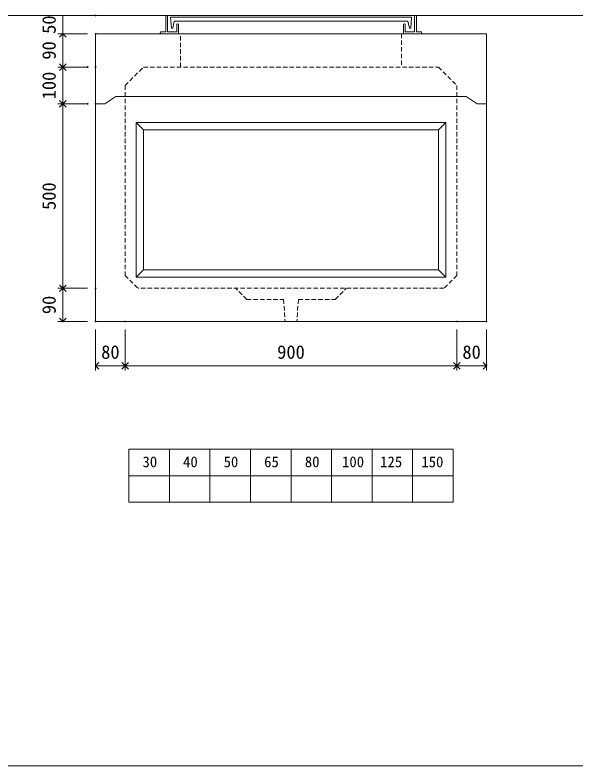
# Model space of a CAD drawing. Units: millimetres, scale not verified. Extents: x -4890 to 18490, y -2324 to 2324.
# Drawn here: x 1846 to 3368, y -1951 to 85 of the extents above; entities that cross this region are included whole.
import ezdxf
from ezdxf.enums import TextEntityAlignment as Align

# ---------------------------------------------------------------- set-up
doc = ezdxf.new("R2010")
doc.units = ezdxf.units.MM
doc.header["$LTSCALE"] = 10
doc.header["$PDMODE"] = 32
doc.header["$PDSIZE"] = 2
doc.linetypes.add('DASHED1', pattern=[1.8, 1.2, -0.6])
doc.layers.add('0-1_Defpoints', color=7, linetype='Continuous')
for name, color, linetype, lineweight in [('0-2_waku', 7, 'Continuous', 18), ('0-3_gaikei', 7, 'Continuous', 18), ('0-4_kakure', 7, 'DASHED1', 5), ('0-5_sunpou', 7, 'Continuous', 5), ('0-9_uchigawa', 6, 'Continuous', 18), ('0-B_futa', 3, 'Continuous', 18), ('0-C_GL', 4, 'Continuous', 18), ('0-E_文字１', 7, 'Continuous', 18)]:
    doc.layers.add(name, color=color, linetype=linetype, lineweight=lineweight)
doc.styles.add('ＭＳ ゴシック', font='')
doc.styles.get('ＭＳ ゴシック').set_extended_font_data('MS Gothic')

# ---------------------------------------------------------------- blocks, each defined once
blk = doc.blocks.new('_Open90')
at = {"layer": '0-5_sunpou'}
blk.add_line((0, 0), (-1, 0), dxfattribs=at)
blk.add_lwpolyline([(-0.5, 0.5), (0, 0), (-0.5, -0.5)], dxfattribs=at)
blk = doc.blocks.new('D86')
at = {"layer": '0-1_Defpoints'}
for p in [(3512.32, 2214.36), (3423, 2124.36), (3512.32, 2124.36)]:
    blk.add_point(p, dxfattribs=at)
at = {"layer": '0-5_sunpou'}
for p, q in [((3490.32, 2214.36), (3410, 2214.36)), ((3423, 2196.36), (3423, 2142.36)), ((3490.32, 2124.36), (3410, 2124.36))]:
    blk.add_line(p, q, dxfattribs=at)
at = {"layer": '0-5_sunpou', "xscale": 18, "yscale": 18}
for p, rotation in [((3423, 2214.36), 90), ((3423, 2124.36), 270)]:
    blk.add_blockref('_Open90', p, dxfattribs=dict(at, rotation=rotation))
at = {"layer": '0-5_sunpou', "style": 'ＭＳ ゴシック'}
blk.add_text('90', height=36.66, rotation=90, dxfattribs=at).set_placement((3415, 2144.36), align=Align.BOTTOM_LEFT)
blk = doc.blocks.new('D87')
at = {"layer": '0-1_Defpoints'}
for p in [(3512.32, 2024.36), (3423, 1524.36), (3512.32, 1524.36)]:
    blk.add_point(p, dxfattribs=at)
at = {"layer": '0-5_sunpou'}
for p, q in [((3490.32, 2024.36), (3410, 2024.36)), ((3423, 2006.36), (3423, 1542.36)), ((3490.32, 1524.36), (3410, 1524.36))]:
    blk.add_line(p, q, dxfattribs=at)
at = {"layer": '0-5_sunpou', "xscale": 18, "yscale": 18}
for p, rotation in [((3423, 2024.36), 90), ((3423, 1524.36), 270)]:
    blk.add_blockref('_Open90', p, dxfattribs=dict(at, rotation=rotation))
at = {"layer": '0-5_sunpou', "style": 'ＭＳ ゴシック'}
blk.add_text('500', height=36.66, rotation=90, dxfattribs=at).set_placement((3415, 1736.86), align=Align.BOTTOM_LEFT)
blk = doc.blocks.new('D88')
at = {"layer": '0-1_Defpoints'}
for p in [(3512.32, 1524.36), (3423, 1434.36), (3512.32, 1434.36)]:
    blk.add_point(p, dxfattribs=at)
at = {"layer": '0-5_sunpou'}
for p, q in [((3490.32, 1524.36), (3410, 1524.36)), ((3423, 1506.36), (3423, 1452.36)), ((3490.32, 1434.36), (3410, 1434.36))]:
    blk.add_line(p, q, dxfattribs=at)
at = {"layer": '0-5_sunpou', "xscale": 18, "yscale": 18}
for p, rotation in [((3423, 1524.36), 90), ((3423, 1434.36), 270)]:
    blk.add_blockref('_Open90', p, dxfattribs=dict(at, rotation=rotation))
at = {"layer": '0-5_sunpou', "style": 'ＭＳ ゴシック'}
blk.add_text('90', height=36.66, rotation=90, dxfattribs=at).set_placement((3415, 1454.36), align=Align.BOTTOM_LEFT)
blk = doc.blocks.new('D89')
at = {"layer": '0-1_Defpoints'}
for p in [(3512.32, 1434.36), (3592.32, 1434.36), (3592.32, 1314.33)]:
    blk.add_point(p, dxfattribs=at)
at = {"layer": '0-5_sunpou'}
for p, q in [((3512.32, 1412.36), (3512.32, 1301.33)), ((3592.32, 1412.36), (3592.32, 1301.33)), ((3530.32, 1314.33), (3574.32, 1314.33))]:
    blk.add_line(p, q, dxfattribs=at)
at = {"layer": '0-5_sunpou', "xscale": 18, "yscale": 18, "rotation": 180}
blk.add_blockref('_Open90', (3512.32, 1314.33), dxfattribs=at)
at = {"layer": '0-5_sunpou', "xscale": 18, "yscale": 18}
blk.add_blockref('_Open90', (3592.32, 1314.33), dxfattribs=at)
at = {"layer": '0-5_sunpou', "style": 'ＭＳ ゴシック'}
blk.add_text('80', height=36.66, dxfattribs=at).set_placement((3527.32, 1322.33), align=Align.BOTTOM_LEFT)
blk = doc.blocks.new('D90')
at = {"layer": '0-1_Defpoints'}
for p in [(3592.32, 1434.36), (4492.32, 1434.36), (4492.32, 1314.33)]:
    blk.add_point(p, dxfattribs=at)
at = {"layer": '0-5_sunpou'}
for p, q in [((3592.32, 1412.36), (3592.32, 1301.33)), ((4492.32, 1412.36), (4492.32, 1301.33)), ((3610.32, 1314.33), (4474.32, 1314.33))]:
    blk.add_line(p, q, dxfattribs=at)
at = {"layer": '0-5_sunpou', "xscale": 18, "yscale": 18, "rotation": 180}
blk.add_blockref('_Open90', (3592.32, 1314.33), dxfattribs=at)
at = {"layer": '0-5_sunpou', "xscale": 18, "yscale": 18}
blk.add_blockref('_Open90', (4492.32, 1314.33), dxfattribs=at)
at = {"layer": '0-5_sunpou', "style": 'ＭＳ ゴシック'}
blk.add_text('900', height=36.66, dxfattribs=at).set_placement((4004.82, 1322.33), align=Align.BOTTOM_LEFT)
blk = doc.blocks.new('D91')
at = {"layer": '0-1_Defpoints'}
for p in [(4492.32, 1434.36), (4572.32, 1434.36), (4572.32, 1314.33)]:
    blk.add_point(p, dxfattribs=at)
at = {"layer": '0-5_sunpou'}
for p, q in [((4492.32, 1412.36), (4492.32, 1301.33)), ((4572.32, 1412.36), (4572.32, 1301.33)), ((4510.32, 1314.33), (4554.32, 1314.33))]:
    blk.add_line(p, q, dxfattribs=at)
at = {"layer": '0-5_sunpou', "xscale": 18, "yscale": 18, "rotation": 180}
blk.add_blockref('_Open90', (4492.32, 1314.33), dxfattribs=at)
at = {"layer": '0-5_sunpou', "xscale": 18, "yscale": 18}
blk.add_blockref('_Open90', (4572.32, 1314.33), dxfattribs=at)
at = {"layer": '0-5_sunpou', "style": 'ＭＳ ゴシック'}
blk.add_text('80', height=36.66, dxfattribs=at).set_placement((4507.32, 1322.33), align=Align.BOTTOM_LEFT)
blk = doc.blocks.new('D92')
at = {"layer": '0-1_Defpoints'}
for p in [(3490.32, 2124.36), (3423, 2024.36), (3490.32, 2024.36)]:
    blk.add_point(p, dxfattribs=at)
at = {"layer": '0-5_sunpou'}
for p, q in [((3468.32, 2124.36), (3410, 2124.36)), ((3423, 2106.36), (3423, 2042.36)), ((3468.32, 2024.36), (3410, 2024.36))]:
    blk.add_line(p, q, dxfattribs=at)
at = {"layer": '0-5_sunpou', "xscale": 18, "yscale": 18}
for p, rotation in [((3423, 2124.36), 90), ((3423, 2024.36), 270)]:
    blk.add_blockref('_Open90', p, dxfattribs=dict(at, rotation=rotation))
at = {"layer": '0-5_sunpou', "style": 'ＭＳ ゴシック'}
blk.add_text('100', height=36.66, rotation=90, dxfattribs=at).set_placement((3415, 2036.86), align=Align.BOTTOM_LEFT)
blk = doc.blocks.new('D77')
at = {"layer": '0-1_Defpoints'}
for p in [(3512.32, 2264.36), (3423, 2214.36), (3512.32, 2214.36)]:
    blk.add_point(p, dxfattribs=at)
at = {"layer": '0-5_sunpou'}
for p, q in [((3490.32, 2264.36), (3410, 2264.36)), ((3423, 2264.36), (3423, 2214.36)), ((3490.32, 2214.36), (3410, 2214.36))]:
    blk.add_line(p, q, dxfattribs=at)
at = {"layer": '0-5_sunpou', "style": 'ＭＳ ゴシック'}
blk.add_text('50', height=36.66, rotation=90, dxfattribs=at).set_placement((3415, 2214.36), align=Align.BOTTOM_LEFT)

msp = doc.modelspace()

# ---------------------------------------------------------------- linework, layer by layer
at = {"layer": '0-2_waku'}
for p, q in [((2154.94, -1092.13), (2154.94, -1236.13)), ((2154.94, -1092.13), (2154.94, -1236.13)), ((2154.94, -1092.13), (2154.94, -1236.13)), ((2154.94, -1092.13), (2154.94, -1236.13)), ((2154.94, -1092.13), (3034.94, -1092.13)), ((2264.94, -1092.13), (2264.94, -1236.13)), ((2374.94, -1092.13), (2374.94, -1236.13)), ((2374.94, -1092.13), (2374.94, -1236.13)), ((2484.94, -1092.13), (2484.94, -1236.13)), ((2594.94, -1092.13), (2594.94, -1236.13)), ((2704.94, -1092.13), (2704.94, -1236.13)), ((2814.94, -1092.13), (2814.94, -1236.13)), ((2924.94, -1092.13), (2924.94, -1236.13)), ((3034.94, -1092.13), (3034.94, -1236.13)), ((2154.94, -1164.13), (3034.94, -1164.13)), ((2154.94, -1236.13), (3034.94, -1236.13)), ((-1230.06, -1951.13), (4889.94, -1951.13)), ((-1230.06, -1951.13), (4889.94, -1951.13))]:
    msp.add_line(p, q, dxfattribs=at)
at = {"layer": '0-3_gaikei'}
for p, q in [((2064.94, 33.87), (3124.94, 33.87)), ((2064.94, -746.13), (2064.94, 33.87)), ((2159.94, 33.87), (2269.94, 33.87)), ((2179.94, 33.87), (2979.94, 33.87)), ((2194.94, 33.87), (2994.94, 33.87)), ((3014.94, 33.87), (2904.94, 33.87)), ((3029.94, 33.87), (2919.94, 33.87)), ((3124.94, 33.87), (3124.94, -746.13)), ((2089.94, -156.13), (2119.94, -136.13)), ((2119.94, -136.13), (3069.94, -136.13)), ((3069.94, -136.13), (3099.94, -156.13)), ((2089.94, -156.13), (2064.94, -156.13)), ((3099.94, -156.13), (3124.94, -156.13)), ((3124.94, -746.13), (2064.94, -746.13))]:
    msp.add_line(p, q, dxfattribs=at)
at = {"layer": '0-4_kakure'}
for p, q in [((2294.94, -56.13), (2294.94, 33.87)), ((2894.94, 33.87), (2894.94, -56.13)), ((2144.94, -106.13), (2194.94, -56.13)), ((2194.94, -56.13), (2994.94, -56.13)), ((2994.94, -56.13), (3044.94, -106.13)), ((2144.94, -106.13), (2144.94, -621.13)), ((3044.94, -106.13), (3044.94, -621.13)), ((2144.94, -621.13), (2179.94, -656.13)), ((3044.94, -621.13), (3009.94, -656.13)), ((3009.94, -656.13), (2179.94, -656.13)), ((2474.94, -686.13), (2444.94, -656.13)), ((2714.94, -686.13), (2744.94, -656.13)), ((2474.94, -686.13), (2574.94, -686.13)), ((2574.94, -686.13), (2578.94, -746.13)), ((2614.94, -686.13), (2610.94, -746.13)), ((2614.94, -686.13), (2714.94, -686.13))]:
    msp.add_line(p, q, dxfattribs=at)
at = {"layer": '0-9_uchigawa'}
for p, q in [((2174.94, -206.13), (2174.94, -626.13)), ((2174.94, -206.13), (2594.94, -206.13)), ((2174.94, -206.13), (2194.94, -226.13)), ((2594.94, -206.13), (3014.94, -206.13)), ((2594.94, -206.13), (3014.94, -206.13)), ((3014.94, -206.13), (2994.94, -226.13)), ((3014.94, -206.13), (3014.94, -626.13)), ((2194.94, -226.13), (2194.94, -606.13)), ((2194.94, -226.13), (2594.94, -226.13)), ((2194.94, -226.13), (2594.94, -226.13)), ((2594.94, -226.13), (2994.94, -226.13)), ((2994.94, -226.13), (2994.94, -606.13)), ((2194.94, -606.13), (2174.94, -626.13)), ((2194.94, -606.13), (2594.94, -606.13)), ((2594.94, -606.13), (2994.94, -606.13)), ((2994.94, -606.13), (3014.94, -626.13)), ((2174.94, -626.13), (2594.94, -626.13)), ((2594.94, -626.13), (3014.94, -626.13))]:
    msp.add_line(p, q, dxfattribs=at)
at = {"layer": '0-B_futa'}
for p, q in [((2254.94, 81.87), (2254.94, 38.87)), ((2256.94, 83.87), (2259.94, 83.87)), ((2259.94, 83.87), (2259.94, 38.87)), ((2929.94, 83.87), (2929.94, 38.87)), ((2929.94, 83.87), (2932.94, 83.87)), ((2934.94, 81.87), (2934.94, 38.87)), ((2267.75, 79.37), (2922.08, 79.37)), ((2267.75, 79.37), (2270.24, 49.37)), ((2278.27, 68.37), (2273.95, 49.37)), ((2278.27, 68.37), (2911.61, 68.37)), ((2911.61, 68.37), (2915.93, 49.37)), ((2922.08, 79.37), (2919.83, 49.37)), ((2270.24, 49.37), (2273.95, 49.37)), ((2284.94, 58.87), (2284.94, 38.87)), ((2286.94, 60.87), (2287.94, 60.87)), ((2289.94, 58.87), (2289.94, 33.87)), ((2899.94, 58.87), (2899.94, 33.87)), ((2902.94, 60.87), (2901.94, 60.87)), ((2904.94, 58.87), (2904.94, 38.87)), ((2919.83, 49.37), (2915.93, 49.37)), ((2239.94, 36.87), (2239.94, 35.87)), ((2241.94, 38.87), (2254.94, 38.87)), ((2289.94, 33.87), (2241.94, 33.87)), ((2259.94, 38.87), (2284.94, 38.87)), ((2899.94, 33.87), (2947.94, 33.87)), ((2929.94, 38.87), (2904.94, 38.87)), ((2947.94, 38.87), (2934.94, 38.87)), ((2949.94, 36.87), (2949.94, 35.87))]:
    msp.add_line(p, q, dxfattribs=at)
for centre, start, end in [((2256.94, 81.87), 90, 180), ((2932.94, 81.87), 0, 90), ((2286.94, 58.87), 90, 180), ((2287.94, 58.87), 0, 90), ((2901.94, 58.87), 90, 180), ((2902.94, 58.87), 0, 90), ((2241.94, 36.87), 90, 180), ((2241.94, 35.87), 180, 270), ((2947.94, 36.87), 0, 90), ((2947.94, 35.87), 270, 0)]:
    msp.add_arc(centre, 2, start, end, dxfattribs=at)
at = {"layer": '0-C_GL'}
msp.add_line((-1230.06, 83.87), (4889.94, 83.87), dxfattribs=at)

# ---------------------------------------------------------------- block references
at = {"layer": '0-5_sunpou'}
for name in ['D77', 'D86', 'D92', 'D87', 'D88', 'D89', 'D90', 'D91']:
    msp.add_blockref(name, (-1447.37, -2180.49), dxfattribs=at)

# ---------------------------------------------------------------- texts
at = {"layer": '0-E_文字１', "style": 'ＭＳ ゴシック'}
for s, p in [('30', (2192.01, -1149.94)), ('40', (2302.01, -1149.94)), ('50', (2412.01, -1149.94)), ('65', (2522.01, -1149.94)), ('80', (2632.42, -1149.94)), ('100', (2733.29, -1149.94)), ('125', (2836.68, -1149.94)), ('150', (2948.45, -1149.94))]:
    msp.add_text(s, height=29.33, dxfattribs=at).set_placement(p, align=Align.BOTTOM_LEFT)

doc.saveas('drawing.dxf')
